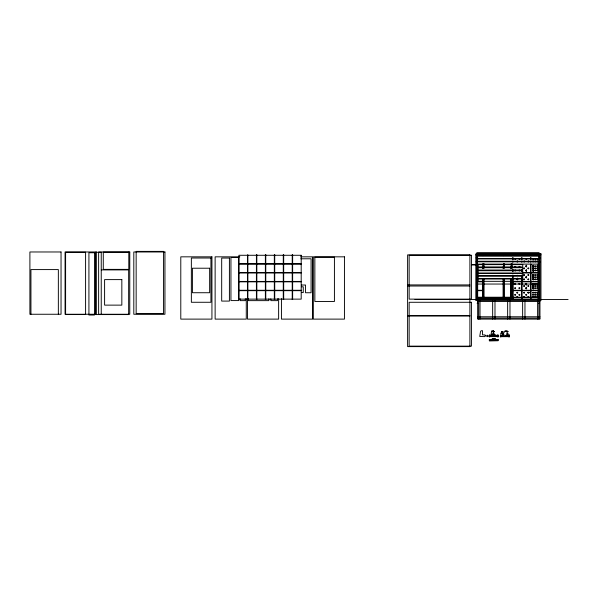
<?xml version="1.0" encoding="UTF-8"?>
<svg xmlns="http://www.w3.org/2000/svg" width="598" height="598" viewBox="0 0 598 598"><rect width="100%" height="100%" fill="white"/><g stroke="black" fill="none" stroke-linecap="round" stroke-linejoin="round"><path stroke-width="0.9" d="M515.797 266.409L514.736 266.409M520.021 266.409L518.959 266.409M517.883 279.565L517.375 278.728L516.866 279.565M514.758 259.211L515.775 259.211M518.982 259.211L519.998 259.211M525.806 259.211L526.816 259.211M532.594 259.211L533.61 259.211M534.709 259.211L535.726 259.211M536.825 259.211L537.834 259.211M539.03 299.299L539.531 299.299M501.363 336.592L505.153 330.754L507.126 330.694L507.022 336.592M517.853 275.364L516.896 275.364M514.9 270.004C513.899 271.26 516.635 271.223 515.625 270.004M519.131 270.004C518.122 271.193 520.768 271.298 519.894 270.042M537.281 261.027C535.419 262.35 539.232 262.298 537.378 261.027M517.322 261.027C515.476 262.23 519.206 262.432 517.479 261.034M524.147 261.027C522.301 262.23 526.031 262.432 524.304 261.034M528.37 261.027C526.524 262.238 530.254 262.425 528.527 261.034M533.05 261.027C531.203 262.343 535.001 262.283 533.154 261.027M535.165 261.027C533.319 262.253 537.041 262.402 535.322 261.034M495.824 336.637L495.69 334.925L493.29 334.88L493.29 330.694M476.681 252.902L538.962 252.902L538.962 284.043L476.681 284.043M475.829 254.868L540.966 254.868M477.256 255.279L539.538 255.279M239.858 256.834L215.131 256.834L215.131 319.115L246.271 319.115L246.271 298.664M300.667 256.834L312.575 256.834L312.575 319.115L281.434 319.115L281.434 298.664M300.831 258.785L311.08 258.785L311.08 292.751L305.526 292.751L305.526 285.029L301.385 285.029M523.571 261.543L525.38 261.505M238.916 263.718L301.198 263.718M238.916 264.129L301.198 264.129M471.381 264.57L475.933 264.57M471.381 264.974L475.933 264.974M101.241 269.907L128.652 269.907L128.652 314.578L95.702 314.578L95.702 252.296L101.241 252.296L101.241 314.578M238.916 272.568L301.198 272.568M522.802 272.568L538.611 272.568M238.916 272.98L301.198 272.98M522.757 273.032L522.757 270.737L478.094 270.737L478.094 273.032L538.611 272.98M238.916 281.426L301.198 281.426M477.256 281.426L482.833 281.426M512.583 281.426L538.611 281.426M238.916 281.83L301.198 281.83M477.256 281.83L482.833 281.83M512.583 281.83L538.611 281.83M407.612 284.917L469.893 284.917M407.612 286.016L469.893 286.016M301.414 286.801L303.261 286.801L303.261 292.564L301.399 292.564M238.916 290.277L301.198 290.277M477.256 290.277L482.833 290.277M512.583 290.277L538.611 290.277M238.916 290.68L301.198 290.68M477.256 290.68L482.833 290.68M512.583 290.68L538.611 290.68M527.974 292.684L529.716 292.646M477.256 297.228L539.538 297.228M477.256 297.64L539.538 297.64M477.256 298.716L503.501 298.716M504.361 298.716L511.223 298.716M477.256 299.127L539.538 299.127M247.46 299.538L247.871 299.538L247.871 254.868L247.46 254.868L247.49 319.115L278.631 319.115L278.631 298.664M414.952 299.538L568.1 299.538M477.667 301.459L539.949 301.459M407.612 315.475L469.893 315.475M407.612 316.058L469.893 316.058M477.667 316.776L539.949 316.776M477.667 318.091L539.949 318.091M507.126 331.486L508.195 331.591L507.022 331.591M493.29 331.591L494.464 331.486L493.387 331.486L493.387 330.694L491.668 330.844L490.689 336.637M493.29 332.406L493.387 333.191M493.29 333.295L494.464 333.191M507.022 333.295L508.195 333.295M493.29 333.99L493.387 334.783L494.464 334.88M507.126 334.783L508.195 334.88L507.022 334.88M498.037 335.104L497.633 335.104L498.037 335.276M498.276 335.441L498.373 336.719L497.484 336.614M500.391 335.441L500.287 336.719L501.184 336.614M498.037 336.285L497.633 336.465M489.276 336.487L498.194 336.487M500.391 336.614L509.429 336.614L509.533 335.441L509.533 336.719L508.636 336.614M485.314 335.859L484.761 336.637L479.753 336.472L480.486 331.718A1.278 1.278 0 0 1 481.726 330.716L482.526 330.716L482.526 334.917L485.053 334.917A4.395 4.395 0 0 1 485.292 335.867M539.949 299.538L539.949 253.335L476.845 253.335L476.845 299.538M539.949 300.944L539.949 319.108L477.667 319.108L477.667 300.944M539.538 254.868L539.538 299.538M539.127 257.633L539.127 259.48M539.052 263.673L539.127 299.127M538.925 300.151L538.925 319.108M538.11 263.673L538.11 299.127M537.609 300.944L537.609 319.108M530.994 257.633L530.994 259.48M530.994 261.154L530.994 262.036M530.994 264.092L530.994 299.127M530.583 257.633L530.583 259.48M530.583 261.154L530.583 262.036M530.583 264.092L530.583 299.127M526.27 265.168L526.233 267.037M526.27 269.75L526.233 271.619M526.27 276.156L526.233 278.025M526.27 283.482L526.233 285.358M526.27 287.152L526.233 289.021M524.962 300.944L524.962 319.108M522.63 300.944L522.63 319.108M522.039 257.633L522.039 259.48M522.039 261.154L522.039 262.036M522.039 269.623L522.039 271.462M522.039 275.155L522.039 299.127M521.628 257.633L521.628 259.48M521.628 261.154L521.628 262.036M521.628 269.623L521.628 271.462M521.628 275.155L521.628 299.127M513.084 257.633L513.084 259.48M513.084 261.154L513.084 262.036M513.084 269.623L513.084 271.462M513.084 275.155L513.084 299.127M512.673 257.633L512.673 259.48M512.673 261.154L512.673 262.036M512.673 269.623L512.673 271.462M512.673 275.155L512.673 299.127M512.247 263.673L512.247 268.338M512.247 278.601L512.247 299.127M511.305 263.673L511.305 268.338M511.305 278.601L511.305 299.127M511.223 255.279L511.223 255.682M511.223 263.673L511.223 268.502M511.223 278.578L511.223 299.127M510.819 266.671L510.819 268.502M510.819 278.578L510.819 298.716M509.974 300.944L509.974 319.108M509.346 335.314L500.429 335.411M509.346 336.592L500.429 336.592M509.19 336.465L508.793 336.465M509.19 336.719L508.793 336.719M509.092 336.719L509.092 335.022L508.891 336.719M507.642 300.944L507.642 319.108M504.518 263.673L504.518 268.338M504.518 278.601L504.518 299.127M503.576 268.338L503.576 263.673L503.501 268.502M503.576 278.601L503.576 299.127L503.501 278.578M503.501 255.279L503.501 255.682M503.09 266.671L503.09 268.502M503.09 278.578L503.09 298.716M501.034 336.465L500.631 336.465M501.034 336.719L500.631 336.719M500.93 336.719L500.93 335.022L500.728 336.719M497.73 336.719L497.94 335.022L498.037 336.898L497.633 336.719M494.987 300.944L494.987 319.108M492.655 300.944L492.655 319.108M490.031 336.614L489.134 336.719L489.134 335.441L498.194 335.314L498.276 336.614L489.239 336.614L489.276 335.314M489.874 336.465L489.478 336.465M489.874 336.719L489.478 336.719M489.777 336.719L489.777 335.022L489.575 336.719M487.923 335.314L487.034 335.314L487.034 336.592L487.923 336.592L487.138 336.487L487.138 335.411M484.044 263.673L484.044 268.338M484.044 278.601L484.044 299.127M483.094 263.673L483.094 268.338M483.094 278.601L483.094 299.127M483.02 255.279L483.02 255.682M483.02 263.673L483.02 268.502M483.02 278.578L483.02 299.127M482.616 266.671L482.616 268.502M482.616 278.578L482.616 298.716M480 300.944L480 319.108M478.684 300.151L478.684 319.108M477.667 257.633L477.667 259.48M477.667 264.092L477.667 299.127M477.256 254.868L477.256 299.538M277.472 298.806L277.472 300.637L270.842 300.637L270.842 298.806M268.861 298.806L268.861 300.637L248.379 300.637L248.379 298.806M245.315 298.806L245.315 300.637L240.164 300.637L240.164 298.806M58.35 314.256L58.35 269.586L30.939 269.586L30.939 314.256M501.52 331.539A3.872 3.872 0 0 1 500.511 333.878M491.601 334.476C492.857 336.764 493.245 332.294 491.601 334.476M492.296 331.449L492.73 331.486L492.296 331.412M502.754 334.476C504.189 336.711 504.204 332.249 502.754 334.476M505.699 331.449L506.14 331.486L505.706 331.412M514.699 283.856C515.715 285.889 516.149 282.047 514.699 283.856M514.699 288.101C515.633 290.135 516.268 286.322 514.699 288.101M514.699 294.829C515.633 296.862 516.268 293.05 514.699 294.829M516.807 292.706C517.771 294.739 518.346 290.912 516.807 292.706M516.807 296.952C517.711 298.97 518.414 295.248 516.814 296.9M518.922 283.856C519.909 285.889 520.402 282.054 518.922 283.856M518.922 288.101C519.812 290.127 520.559 286.375 518.929 288.049M518.922 294.829C519.812 296.855 520.559 293.102 518.929 294.777M523.631 268.27C524.536 270.289 525.231 266.566 523.639 268.218M523.631 274.998C524.536 277.016 525.231 273.293 523.639 274.945M523.631 279.251C524.596 281.284 525.171 277.45 523.631 279.251M523.631 285.979C524.596 288.012 525.171 284.177 523.631 285.979M523.631 292.706C524.596 294.739 525.171 290.912 523.631 292.706M523.631 296.952C524.536 298.97 525.231 295.248 523.639 296.9M525.739 266.147C526.621 268.166 527.391 264.443 525.747 266.095M525.739 270.393C526.733 272.434 527.219 268.599 525.739 270.393M525.739 277.128C526.733 279.161 527.219 275.334 525.739 277.128M525.739 283.856C526.733 285.889 527.219 282.062 525.739 283.856M525.739 288.101C526.629 290.127 527.384 286.375 525.747 288.049M525.739 294.829C526.629 296.855 527.384 293.11 525.747 294.777M527.855 268.27C528.737 270.289 529.499 266.566 527.862 268.218M527.855 274.998C528.737 277.016 529.499 273.301 527.862 274.945M527.855 279.251C528.819 281.284 529.38 277.45 527.855 279.251M527.855 285.979C528.819 288.012 529.38 284.177 527.855 285.979M527.855 292.706C528.819 294.747 529.38 290.905 527.855 292.706M527.855 296.952C528.737 298.97 529.499 295.248 527.862 296.9M532.534 266.147C533.438 268.173 534.149 264.436 532.541 266.095M532.534 270.393C533.551 272.434 533.969 268.592 532.534 270.393M532.534 268.27C533.416 270.289 534.201 266.559 532.541 268.218M532.534 274.998C533.416 277.016 534.201 273.286 532.541 274.945M532.534 277.128C533.551 279.161 533.969 275.319 532.534 277.128M532.534 279.251C533.506 281.284 534.044 277.457 532.534 279.251M532.534 283.856C533.551 285.889 533.969 282.047 532.534 283.856M532.534 285.979C533.506 288.012 534.044 284.185 532.534 285.979M532.534 288.101C533.401 290.12 534.223 286.397 532.541 288.049M532.534 292.706C533.506 294.739 534.044 290.912 532.534 292.706M532.534 294.829C533.401 296.847 534.223 293.125 532.541 294.777M532.534 296.952C533.416 298.97 534.201 295.24 532.541 296.9M534.649 266.147C535.546 268.166 536.264 264.443 534.657 266.095M534.649 270.393C535.591 272.426 536.219 268.614 534.649 270.393M534.649 268.27C535.546 270.289 536.271 266.559 534.657 268.218M534.649 274.998C535.546 277.024 536.271 273.286 534.657 274.945M534.649 277.128C535.591 279.154 536.219 275.342 534.649 277.128M534.649 279.251C535.614 281.277 536.174 277.457 534.649 279.251M534.649 283.856C535.591 285.881 536.219 282.069 534.649 283.856M534.649 285.979C535.614 288.004 536.174 284.185 534.649 285.979M534.649 288.101C535.576 290.12 536.212 286.382 534.657 288.049M534.649 292.706C535.614 294.739 536.174 290.92 534.649 292.706M534.649 294.829C535.576 296.847 536.212 293.11 534.657 294.777M534.649 296.952C535.546 298.97 536.271 295.24 534.657 296.9M536.757 266.147C537.677 268.173 538.357 264.428 536.765 266.095M536.757 270.393C537.744 272.434 538.245 268.599 536.757 270.393M536.757 268.27C537.639 270.289 538.417 266.559 536.765 268.218M536.757 274.998C537.639 277.024 538.417 273.286 536.765 274.945M536.757 277.128C537.744 279.161 538.245 275.327 536.757 277.128M536.757 279.251C537.744 281.284 538.267 277.45 536.757 279.251M536.757 283.856C537.744 285.889 538.245 282.054 536.757 283.856M536.757 285.979C537.744 288.012 538.267 284.177 536.757 285.979M536.757 288.101C537.639 290.12 538.417 286.39 536.765 288.049M536.757 292.706C537.744 294.739 538.267 290.905 536.757 292.706M536.757 294.829C537.639 296.847 538.417 293.117 536.765 294.777M536.757 296.952C537.639 298.97 538.417 295.24 536.765 296.9M476.21 257.947L476.77 258L476.21 257.947M476.21 261.804L476.77 261.849L476.217 261.782M477.234 303.246L477.795 303.298L477.234 303.223M540.024 257.947L540.585 258L540.024 257.947M540.024 261.804L540.585 261.849L540.024 261.782M539 303.246L539.56 303.298L539.007 303.223M490.838 335.904C491.885 337.646 492.049 334.222 490.846 335.874M494.673 335.904C495.712 337.646 495.884 334.222 494.673 335.874M501.991 335.904C503.21 337.586 502.948 334.23 501.999 335.874M505.826 335.904C507.044 337.586 506.775 334.23 505.833 335.874M502.918 331.546L502.709 333.019L501.827 333.841L501.827 331.546L502.918 331.546M163.568 251.384L136.157 251.384L136.157 313.666L163.568 313.666L163.568 251.384M61.041 251.975L29.9 251.975L29.9 314.256L61.041 314.256L61.041 251.975M96.203 251.975L65.07 251.975L65.07 314.256L96.203 314.256L96.203 251.975M129.773 251.975L98.633 251.975L98.633 314.256L129.773 314.256L129.773 251.975M164.943 251.975L133.803 251.975L133.803 314.256L164.943 314.256L164.943 251.975M128.802 252.139L103.282 252.139L103.282 269.377L128.802 269.377L128.802 252.139M85.589 252.274L65.601 252.274L65.601 314.555L85.589 314.555L85.589 252.274M94.469 252.737L88.923 252.737L88.923 315.019L94.469 315.019L94.469 252.737M539.261 253.29L476.98 253.29L476.98 255.585L539.261 255.585L539.261 253.29M540.966 253.844L475.829 253.844L475.829 300.555L540.966 300.555L540.966 253.844M256.826 254.868L256.415 254.868L256.415 299.538L256.826 299.538L256.826 254.868M265.774 254.868L265.37 254.868L265.37 299.538L265.774 299.538L265.774 254.868M274.729 254.868L274.325 254.868L274.325 299.538L274.729 299.538L274.729 254.868M283.684 254.868L283.28 254.868L283.28 299.538L283.684 299.538L283.684 254.868M292.639 254.868L292.228 254.868L292.228 299.538L292.639 299.538L292.639 254.868M469.893 254.875L407.612 254.875L407.612 346.616L469.893 346.616L469.893 254.875M301.198 255.279L238.916 255.279L238.916 299.127L301.198 299.127L301.198 255.279M471.433 255.279L409.152 255.279L409.152 299.127L471.433 299.127L471.433 255.279M539.261 256.168L476.98 256.168L476.98 258.463L539.261 258.463L539.261 256.168M211.931 256.834L180.79 256.834L180.79 319.115L211.931 319.115L211.931 256.834M344.441 256.834L313.3 256.834L313.3 319.115L344.441 319.115L344.441 256.834M334.424 257.222L314.854 257.222L314.854 301.482L334.424 301.482L334.424 257.222M238.744 257.544L230.948 257.544L230.948 300.585L238.744 300.585L238.744 257.544M210.93 258.015L191.36 258.015L191.36 302.274L210.93 302.274L210.93 258.015M229.408 258.052L221.686 258.052L221.686 301.086L229.408 301.086L229.408 258.052M539.261 258.934L476.98 258.934L476.98 261.236L539.261 261.236L539.261 258.934M539.261 261.812L476.98 261.812L476.98 264.107L539.261 264.107L539.261 261.812M522.757 264.637L478.094 264.637L478.094 266.932L522.757 266.932L522.757 264.637M522.757 267.717L478.094 267.717L478.094 270.019L522.757 270.019L522.757 267.717M209.651 268.218L192.414 268.218L192.414 292.728L209.651 292.728L209.651 268.218M522.757 273.406L478.094 273.406L478.094 275.7L522.757 275.7L522.757 273.406M522.757 276.127L478.094 276.127L478.094 278.429L522.757 278.429L522.757 276.127M522.757 279.034L478.094 279.034L478.094 281.329L522.757 281.329L522.757 279.034M121.835 279.61L104.598 279.61L104.598 305.13L121.835 305.13L121.835 279.61M471.433 302.282L409.152 302.282L409.152 346.137L471.433 346.137L471.433 302.282M489.874 335.104L489.478 335.276L489.874 335.104M501.034 335.104L500.631 335.276L501.034 335.104M509.19 335.104L508.793 335.276L509.19 335.104M495.249 338.722L492.214 338.827L495.249 338.722M498.194 339.47L489.276 339.574L498.194 339.47M498.194 340.643L489.276 340.748L498.194 340.643M533.199 271.589L533.199 265.176L533.162 271.582M533.199 279.842L533.199 274.34L533.162 279.819M533.199 289.013L533.199 283.512L533.162 288.984M517.375 279.834L517.375 278.01L517.337 279.819"/></g></svg>
